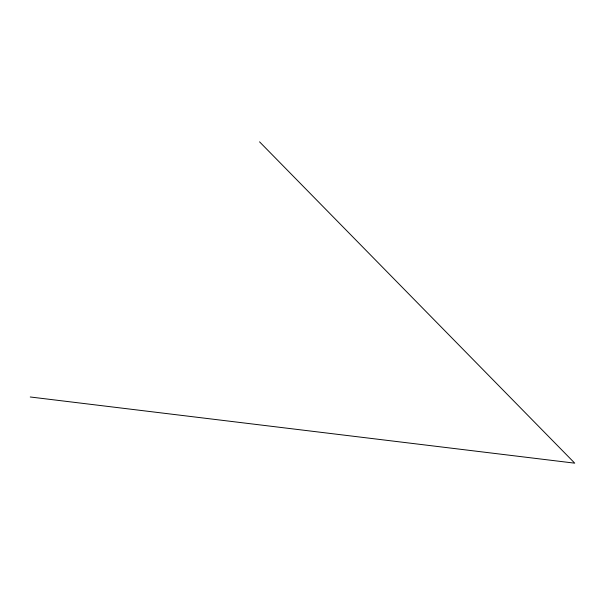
<?xml version="1.0" encoding="UTF-8"?>
<svg xmlns="http://www.w3.org/2000/svg" width="605" height="605" viewBox="0 0 605 605"><rect width="100%" height="100%" fill="white"/><g stroke="black" fill="none" stroke-linecap="round" stroke-linejoin="round"><path stroke-width="0.91" d="M30.25 396.986L574.75 463.165L259.553 141.835"/></g></svg>
